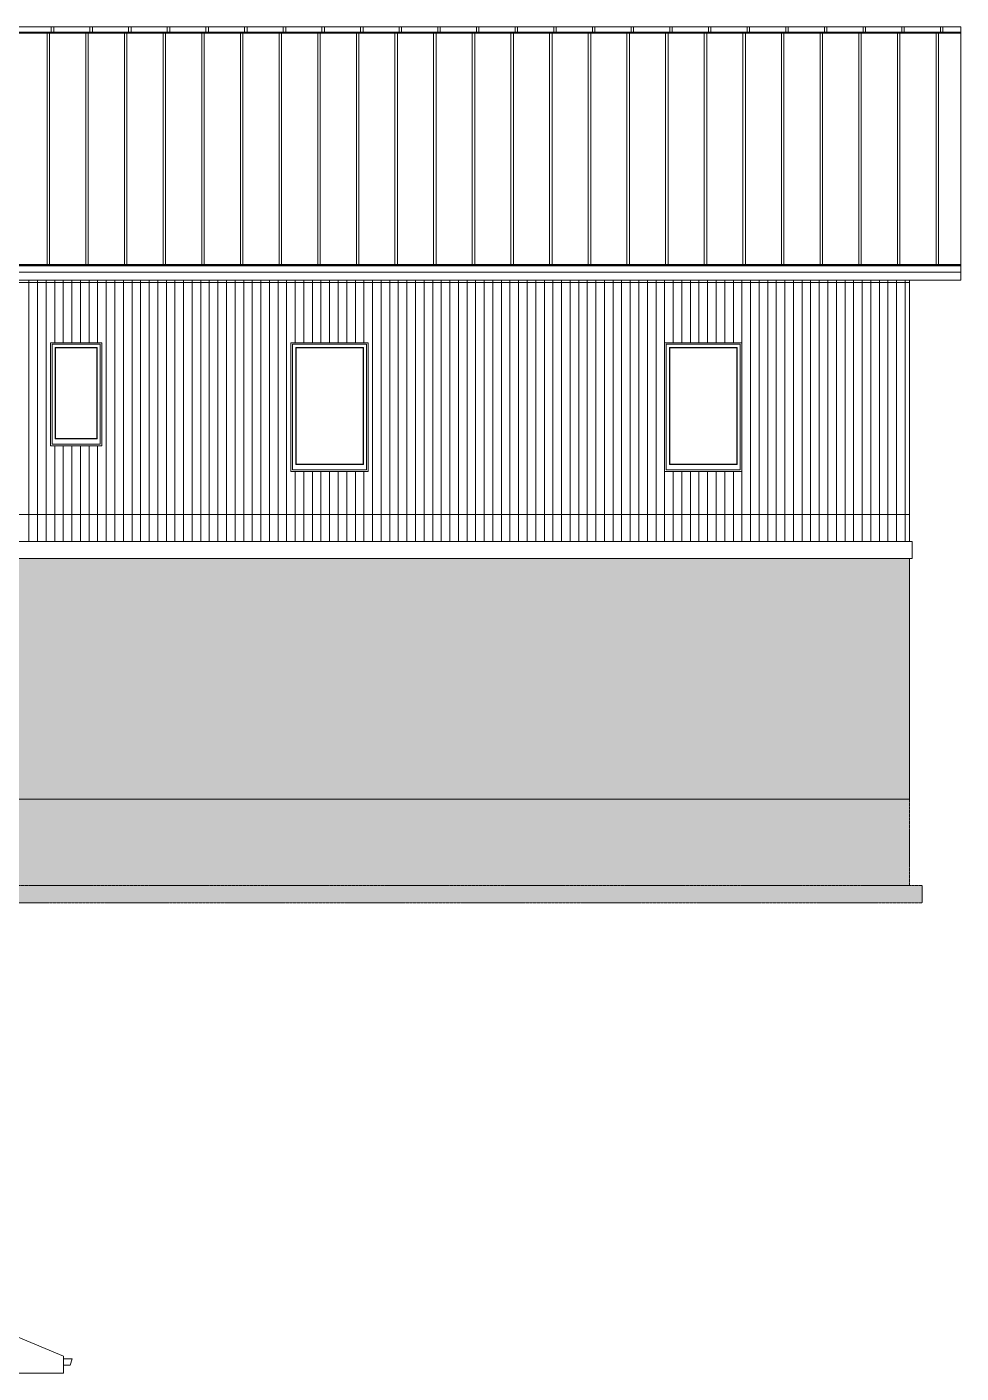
# Model space of a CAD drawing. Header units: inches. Extents: x 99 to 15695, y -7208 to 2559.
# Drawn here: x 12622 to 13057, y -4103 to -3477 of the extents above; entities that cross this region are included whole.
import ezdxf

# ---------------------------------------------------------------- set-up
doc = ezdxf.new("R2010")
doc.units = ezdxf.units.IN
doc.header["$LTSCALE"] = 96
doc.header["$MEASUREMENT"] = 0
doc.linetypes.add('Dash', pattern=[0.225, 0.15, -0.075])
doc.layers.add('Common', color=4, linetype='Continuous', lineweight=5)
doc.layers.add('Section', color=6, linetype='Continuous', lineweight=20)
doc.layers.add('Hatch', color=7, linetype='Continuous', lineweight=0, true_color=0x919191)
pattern_1 = [(95, (0, 0), (27.5776, 23.140354), [3.75, -41.25]), (40, (0, 0), (-31.49961, 21.68841), [3, -33]), (145.45144, (2.298, 1.93), (-3.92201, 44.82876), [3.18701, -35.05711]), (91.1842, (-7.07, 7.07), (43.58467, 31.88069), [5.625, -61.875]), (141.63564, (-3.44, 9.73), (-1.395, 67.48558), [4.78052, -52.58569]), (36.18416, (-7.07, 7.07), (-1.395, 67.48558), [4.5, -49.5]), (66, (-1.768, 8.84), (35.33858, 6.869124), [3.75, -41.25]), (11, (-1.768, 8.84), (-17.03543, 34.24042), [3, -33]), (116.45144, (1.177, 9.41), (18.30315, 41.109545), [3.18701, -35.05711]), (82.5, (0, 0), (-11.339659, 12.199491), [0, -32.6, 0, -33.5, 0, -33.125]), (52.5, (0, 0), (-4.643647, 23.245472), [0, -19.1, 0, -31.85, 0, -12.625]), (12.5, (-7.884, -7.884), (19.670908, 18.076038), [0, -12.5, 0, -39, 0, -51.75]), (2.5, (-11.42, -11.42), (17.0795, 24.15799), [0, -16.25, 0, -25.9, 0, -36.75])]

# ---------------------------------------------------------------- blocks, each defined once
blk = doc.blocks.new('*U280')
at = {"layer": 'Hatch', "linetype": 'Continuous', "lineweight": 0, "transparency": 33554687}
for p, q in [((-1.55, 52.43), (-1.55, -55.28)), ((-0.42, 52.43), (-0.42, -55.28)), ((0.42, 55.28), (0.42, 52.89)), ((1.55, 55.28), (1.55, 52.89))]:
    blk.add_line(p, q, dxfattribs=at)
blk = doc.blocks.new('*U281')
at = {"layer": 'Common', "color": 0, "linetype": 'ByBlock', "lineweight": -2, "transparency": 16777216}
for p in [(-1224, 0), (-1206, 0), (-1188, 0), (-1170, 0), (-1152, 0), (-1134, 0), (-1116, 0), (-1098, 0), (-1080, 0), (-1062, 0), (-1044, 0), (-1026, 0), (-1008, 0), (-990, 0), (-972, 0), (-954, 0), (-936, 0), (-918, 0), (-900, 0), (-882, 0), (-864, 0), (-846, 0), (-828, 0), (-810, 0), (-792, 0), (-774, 0), (-756, 0), (-738, 0), (-720, 0), (-702, 0), (-684, 0), (-666, 0), (-648, 0), (-630, 0), (-612, 0), (-594, 0), (-576, 0), (-558, 0), (-540, 0), (-522, 0), (-504, 0), (-486, 0), (-468, 0), (-450, 0), (-432, 0), (-414, 0), (-396, 0), (-378, 0), (-360, 0), (-342, 0), (-324, 0), (-306, 0), (-288, 0), (-270, 0), (-252, 0), (-234, 0), (-216, 0), (-198, 0), (-180, 0), (-162, 0), (-144, 0), (-126, 0), (-108, 0), (-90, 0), (-72, 0), (-54, 0), (-36, 0), (-18, 0), (0, 0)]:
    blk.add_blockref('*U280', p, dxfattribs=at)

msp = doc.modelspace()

# ---------------------------------------------------------------- hatches: boundary and pattern name
at = {"layer": 'Hatch'}
h = msp.add_hatch(dxfattribs=at)
h.set_pattern_fill('AR-CONC', color=256, scale=5, angle=45)
h.set_pattern_definition(pattern_1)
h.paths.add_polyline_path([(11844.03, -3724.32), (11833.28, -3724.32), (11833.28, -3836.32), (11844.03, -3836.32)])
h.paths.add_polyline_path([(11923.28, -3724.32), (11847.53, -3724.32), (11847.53, -3836.32), (11923.28, -3836.32)])
h.paths.add_polyline_path([(12002.53, -3724.32), (11926.78, -3724.32), (11926.78, -3836.32), (12002.53, -3836.32)])
h.paths.add_polyline_path([(12527.03, -3724.32), (12469.03, -3724.32), (12469.03, -3836.32), (12527.03, -3836.32)])
h.paths.add_polyline_path([(12588.53, -3724.32), (12530.53, -3724.32), (12530.53, -3836.32), (12588.53, -3836.32)])
h.paths.add_polyline_path([(13033.28, -3724.32), (12592.03, -3724.32), (12592.03, -3836.32), (13033.28, -3836.32)])
h.paths.add_polyline_path([(12080.53, -3836.32), (12080.53, -3724.32), (12006.03, -3724.32), (12006.03, -3836.32)])
h.paths.add_polyline_path([(12158.53, -3836.32), (12158.53, -3724.32), (12084.03, -3724.32), (12084.03, -3836.32)])
h.paths.add_polyline_path([(12236.53, -3836.32), (12236.53, -3724.32), (12162.03, -3724.32), (12162.03, -3836.32)])
h.paths.add_polyline_path([(12314.53, -3836.32), (12314.53, -3724.32), (12240.03, -3724.32), (12240.03, -3836.32)])
h.paths.add_polyline_path([(12392.53, -3836.32), (12392.53, -3724.32), (12318.03, -3724.32), (12318.03, -3836.32)])
h.paths.add_polyline_path([(12396.03, -3724.32), (12396.03, -3836.32), (12465.53, -3836.32), (12465.53, -3724.32)])
h = msp.add_hatch(dxfattribs=at)
h.set_pattern_fill('AR-CONC', color=256, scale=5, angle=45)
h.set_pattern_definition(pattern_1)
h.paths.add_polyline_path([(13039.28, -3876.5), (13033.28, -3876.5), (11833.28, -3876.5), (11827.28, -3876.5), (11827.28, -3884.5), (13039.28, -3884.5)])
h.paths.add_polyline_path([(12230.28, -3854.32), (12230.28, -3842.32), (12246.28, -3842.32), (12246.28, -3854.32)], flags=16)
h.paths.add_polyline_path([(12324.28, -3854.32), (12308.28, -3854.32), (12308.28, -3842.32), (12324.28, -3842.32)], flags=16)
h.paths.add_polyline_path([(12402.28, -3854.32), (12386.28, -3854.32), (12386.28, -3842.32), (12402.28, -3842.32)], flags=16)
h.paths.add_polyline_path([(12152.28, -3842.32), (12168.28, -3842.32), (12168.28, -3854.32), (12152.28, -3854.32)], flags=16)
h.paths.add_polyline_path([(12090.28, -3842.32), (12090.28, -3854.32), (12074.28, -3854.32), (12074.28, -3842.32)], flags=16)
h.paths.add_polyline_path([(13033.28, -3836.32), (12592.03, -3836.32), (12592.03, -3842.32), (12598.28, -3842.32), (12598.28, -3854.32), (12582.28, -3854.32), (12582.28, -3842.32), (12588.53, -3842.32), (12588.53, -3836.32), (12530.53, -3836.32), (12530.53, -3842.32), (12536.78, -3842.32), (12536.78, -3854.32), (12520.78, -3854.32), (12520.78, -3842.32), (12527.03, -3842.32), (12527.03, -3836.32), (12469.03, -3836.32), (12469.03, -3842.32), (12475.28, -3842.32), (12475.28, -3854.32), (12459.28, -3854.32), (12459.28, -3842.32), (12465.53, -3842.32), (12465.53, -3836.32), (12006.03, -3836.32), (12006.03, -3842.32), (12012.28, -3842.32), (12012.28, -3854.32), (11996.28, -3854.32), (11996.28, -3842.32), (12002.53, -3842.32), (12002.53, -3836.32), (11926.78, -3836.32), (11926.78, -3842.32), (11933.03, -3842.32), (11933.03, -3854.32), (11917.03, -3854.32), (11917.03, -3842.32), (11923.28, -3842.32), (11923.28, -3836.32), (11847.53, -3836.32), (11847.53, -3842.32), (11853.78, -3842.32), (11853.78, -3854.32), (11837.78, -3854.32), (11837.78, -3842.32), (11844.03, -3842.32), (11844.03, -3836.32), (11833.28, -3836.32), (11833.28, -3876.5), (13033.28, -3876.5)])

# ---------------------------------------------------------------- linework, layer by layer
at = {"layer": 'Common', "linetype": 'Continuous', "transparency": 33554687}
for p, q in [((13057.28, -3479.2), (11809.28, -3479.2)), ((13057.28, -3479.66), (11809.28, -3479.66)), ((11809.23, -3587.37), (13057.33, -3587.37)), ((13057.28, -3587.49), (11809.28, -3587.49)), ((12633.28, -3671.82), (12633.28, -3623.82)), ((12633.28, -3623.82), (12633.28, -3671.82)), ((12633.28, -3623.82), (12657.28, -3623.82)), ((12633.28, -3623.82), (12657.28, -3623.82)), ((12656.53, -3624.57), (12634.03, -3624.57)), ((12634.03, -3624.57), (12634.03, -3671.07)), ((12635.53, -3626.07), (12635.53, -3668.57)), ((12655.03, -3626.07), (12635.53, -3626.07)), ((12635.72, -3626.26), (12635.53, -3626.07)), ((12635.72, -3668.38), (12635.72, -3626.26)), ((12635.72, -3626.26), (12654.84, -3626.26)), ((12654.84, -3626.26), (12655.03, -3626.07)), ((12654.84, -3626.26), (12654.84, -3668.38)), ((12655.03, -3626.07), (12655.03, -3668.57)), ((12656.53, -3671.07), (12656.53, -3624.57)), ((12657.28, -3623.82), (12657.28, -3671.82)), ((12657.28, -3671.82), (12657.28, -3623.82)), ((12745.28, -3683.82), (12745.28, -3623.82)), ((12745.28, -3623.82), (12745.28, -3683.82)), ((12745.28, -3623.82), (12781.28, -3623.82)), ((12745.28, -3623.82), (12781.28, -3623.82)), ((12780.53, -3624.57), (12746.03, -3624.57)), ((12746.03, -3624.57), (12746.03, -3683.07)), ((12747.53, -3626.07), (12747.53, -3680.57)), ((12779.03, -3626.07), (12747.53, -3626.07)), ((12747.53, -3626.07), (12747.72, -3626.26)), ((12747.72, -3680.38), (12747.72, -3626.26)), ((12747.72, -3626.26), (12778.84, -3626.26)), ((12779.03, -3626.07), (12778.84, -3626.26)), ((12778.84, -3626.26), (12778.84, -3680.38)), ((12779.03, -3626.07), (12779.03, -3680.57)), ((12780.53, -3683.07), (12780.53, -3624.57)), ((12781.28, -3623.82), (12781.28, -3683.82)), ((12781.28, -3623.82), (12781.28, -3683.82)), ((12919.28, -3683.82), (12919.28, -3623.82)), ((12919.28, -3623.82), (12919.28, -3683.82)), ((12919.28, -3623.82), (12955.28, -3623.82)), ((12919.28, -3623.82), (12955.28, -3623.82)), ((12954.53, -3624.57), (12920.03, -3624.57)), ((12920.03, -3624.57), (12920.03, -3683.07)), ((12921.53, -3626.07), (12921.53, -3680.57)), ((12953.03, -3626.07), (12921.53, -3626.07)), ((12921.53, -3626.07), (12921.72, -3626.26)), ((12921.72, -3680.38), (12921.72, -3626.26)), ((12921.72, -3626.26), (12952.84, -3626.26)), ((12953.03, -3626.07), (12952.84, -3626.26)), ((12952.84, -3626.26), (12952.84, -3680.38)), ((12953.03, -3626.07), (12953.03, -3680.57)), ((12954.53, -3683.07), (12954.53, -3624.57)), ((12955.28, -3623.82), (12955.28, -3683.82)), ((12955.28, -3623.82), (12955.28, -3683.82)), ((12633.28, -3671.82), (12657.28, -3671.82)), ((12633.28, -3671.82), (12657.28, -3671.82)), ((12634.03, -3671.07), (12656.53, -3671.07)), ((12635.53, -3668.57), (12635.72, -3668.38)), ((12655.03, -3668.57), (12635.53, -3668.57)), ((12654.84, -3668.38), (12635.72, -3668.38)), ((12654.84, -3668.38), (12655.03, -3668.57)), ((12781.28, -3683.82), (12745.28, -3683.82)), ((12781.28, -3683.82), (12745.28, -3683.82)), ((12780.53, -3683.07), (12746.03, -3683.07)), ((12747.53, -3680.57), (12747.72, -3680.38)), ((12779.03, -3680.57), (12747.53, -3680.57)), ((12778.84, -3680.38), (12747.72, -3680.38)), ((12779.03, -3680.57), (12778.84, -3680.38)), ((12955.28, -3683.82), (12919.28, -3683.82)), ((12955.28, -3683.82), (12919.28, -3683.82)), ((12954.53, -3683.07), (12920.03, -3683.07)), ((12921.53, -3680.57), (12921.72, -3680.38)), ((12953.03, -3680.57), (12921.53, -3680.57)), ((12952.84, -3680.38), (12921.72, -3680.38)), ((12953.03, -3680.57), (12952.84, -3680.38))]:
    msp.add_line(p, q, dxfattribs=at)
at = {"layer": 'Common'}
for p, q in [((13057.28, -3588.03), (11809.28, -3588.03)), ((11809.28, -3591.03), (13057.28, -3591.03)), ((11833.28, -3594.74), (13033.28, -3594.74))]:
    msp.add_line(p, q, dxfattribs=at)
at = {"layer": 'Hatch', "linetype": 'Continuous', "transparency": 33554687}
for p, q in [((12623.28, -3594.74), (12623.28, -3716.32)), ((12627.28, -3594.74), (12627.28, -3716.32)), ((12631.28, -3594.74), (12631.28, -3716.32)), ((12635.28, -3594.74), (12635.28, -3623.82)), ((12639.28, -3594.74), (12639.28, -3623.82)), ((12643.28, -3594.74), (12643.28, -3623.82)), ((12647.28, -3594.74), (12647.28, -3623.82)), ((12651.28, -3594.74), (12651.28, -3623.82)), ((12655.28, -3594.74), (12655.28, -3623.82)), ((12659.28, -3594.74), (12659.28, -3716.32)), ((12663.28, -3594.74), (12663.28, -3716.32)), ((12667.28, -3594.74), (12667.28, -3716.32)), ((12671.28, -3594.74), (12671.28, -3716.32)), ((12675.28, -3594.74), (12675.28, -3716.32)), ((12679.28, -3594.74), (12679.28, -3716.32)), ((12683.28, -3594.74), (12683.28, -3716.32)), ((12687.28, -3594.74), (12687.28, -3716.32)), ((12691.28, -3594.74), (12691.28, -3716.32)), ((12695.28, -3594.74), (12695.28, -3716.32)), ((12699.28, -3594.74), (12699.28, -3716.32)), ((12703.28, -3594.74), (12703.28, -3716.32)), ((12707.28, -3594.74), (12707.28, -3716.32)), ((12711.28, -3594.74), (12711.28, -3716.32)), ((12715.28, -3594.74), (12715.28, -3716.32)), ((12719.28, -3594.74), (12719.28, -3716.32)), ((12723.28, -3594.74), (12723.28, -3716.32)), ((12727.28, -3594.74), (12727.28, -3716.32)), ((12731.28, -3594.74), (12731.28, -3716.32)), ((12735.28, -3594.74), (12735.28, -3716.32)), ((12739.28, -3594.74), (12739.28, -3716.32)), ((12743.28, -3594.74), (12743.28, -3716.32)), ((12747.28, -3594.74), (12747.28, -3623.82)), ((12751.28, -3594.74), (12751.28, -3623.82)), ((12755.28, -3594.74), (12755.28, -3623.82)), ((12759.28, -3594.74), (12759.28, -3623.82)), ((12763.28, -3594.74), (12763.28, -3623.82)), ((12767.28, -3594.74), (12767.28, -3623.82)), ((12771.28, -3594.74), (12771.28, -3623.82)), ((12775.28, -3594.74), (12775.28, -3623.82)), ((12779.28, -3594.74), (12779.28, -3623.82)), ((12783.28, -3594.74), (12783.28, -3716.32)), ((12787.28, -3594.74), (12787.28, -3716.32)), ((12791.28, -3594.74), (12791.28, -3716.32)), ((12795.28, -3594.74), (12795.28, -3716.32)), ((12799.28, -3594.74), (12799.28, -3716.32)), ((12803.28, -3594.74), (12803.28, -3716.32)), ((12807.28, -3594.74), (12807.28, -3716.32)), ((12811.28, -3594.74), (12811.28, -3716.32)), ((12815.28, -3594.74), (12815.28, -3716.32)), ((12819.28, -3594.74), (12819.28, -3716.32)), ((12823.28, -3594.74), (12823.28, -3716.32)), ((12827.28, -3594.74), (12827.28, -3716.32)), ((12831.28, -3594.74), (12831.28, -3716.32)), ((12835.28, -3594.74), (12835.28, -3716.32)), ((12839.28, -3594.74), (12839.28, -3716.32)), ((12843.28, -3594.74), (12843.28, -3716.32)), ((12847.28, -3594.74), (12847.28, -3716.32)), ((12851.28, -3594.74), (12851.28, -3716.32)), ((12855.28, -3594.74), (12855.28, -3716.32)), ((12859.28, -3594.74), (12859.28, -3716.32)), ((12863.28, -3594.74), (12863.28, -3716.32)), ((12867.28, -3594.74), (12867.28, -3716.32)), ((12871.28, -3594.74), (12871.28, -3716.32)), ((12875.28, -3594.74), (12875.28, -3716.32)), ((12879.28, -3594.74), (12879.28, -3716.32)), ((12883.28, -3594.74), (12883.28, -3716.32)), ((12887.28, -3594.74), (12887.28, -3716.32)), ((12891.28, -3594.74), (12891.28, -3716.32)), ((12895.28, -3594.74), (12895.28, -3716.32)), ((12899.28, -3594.74), (12899.28, -3716.32)), ((12903.28, -3594.74), (12903.28, -3716.32)), ((12907.28, -3594.74), (12907.28, -3716.32)), ((12911.28, -3594.74), (12911.28, -3716.32)), ((12915.28, -3594.74), (12915.28, -3716.32)), ((12919.28, -3594.74), (12919.28, -3716.32)), ((12923.28, -3594.74), (12923.28, -3623.82)), ((12927.28, -3594.74), (12927.28, -3623.82)), ((12931.28, -3594.74), (12931.28, -3623.82)), ((12935.28, -3594.74), (12935.28, -3623.82)), ((12939.28, -3594.74), (12939.28, -3623.82)), ((12943.28, -3594.74), (12943.28, -3623.82)), ((12947.28, -3594.74), (12947.28, -3623.82)), ((12951.28, -3594.74), (12951.28, -3623.82)), ((12955.28, -3594.74), (12955.28, -3716.32)), ((12959.28, -3594.74), (12959.28, -3716.32)), ((12963.28, -3594.74), (12963.28, -3716.32)), ((12967.28, -3594.74), (12967.28, -3716.32)), ((12971.28, -3594.74), (12971.28, -3716.32)), ((12975.28, -3594.74), (12975.28, -3716.32)), ((12979.28, -3594.74), (12979.28, -3716.32)), ((12983.28, -3594.74), (12983.28, -3716.32)), ((12987.28, -3594.74), (12987.28, -3716.32)), ((12991.28, -3594.74), (12991.28, -3716.32)), ((12995.28, -3594.74), (12995.28, -3716.32)), ((12999.28, -3594.74), (12999.28, -3716.32)), ((13003.28, -3594.74), (13003.28, -3716.32)), ((13007.28, -3594.74), (13007.28, -3716.32)), ((13011.28, -3594.74), (13011.28, -3716.32)), ((13015.28, -3594.74), (13015.28, -3716.32)), ((13019.28, -3594.74), (13019.28, -3716.32)), ((13023.28, -3594.74), (13023.28, -3716.32)), ((13027.28, -3594.74), (13027.28, -3716.32)), ((13031.28, -3594.74), (13031.28, -3716.32)), ((12635.28, -3671.82), (12635.28, -3716.32)), ((12639.28, -3671.82), (12639.28, -3716.32)), ((12643.28, -3671.82), (12643.28, -3716.32)), ((12647.28, -3671.82), (12647.28, -3716.32)), ((12651.28, -3671.82), (12651.28, -3716.32)), ((12655.28, -3671.82), (12655.28, -3716.32)), ((12747.28, -3683.82), (12747.28, -3716.32)), ((12751.28, -3683.82), (12751.28, -3716.32)), ((12755.28, -3683.82), (12755.28, -3716.32)), ((12759.28, -3683.82), (12759.28, -3716.32)), ((12763.28, -3683.82), (12763.28, -3716.32)), ((12767.28, -3683.82), (12767.28, -3716.32)), ((12771.28, -3683.82), (12771.28, -3716.32)), ((12775.28, -3683.82), (12775.28, -3716.32)), ((12779.28, -3683.82), (12779.28, -3716.32)), ((12923.28, -3683.82), (12923.28, -3716.32)), ((12927.28, -3683.82), (12927.28, -3716.32)), ((12931.28, -3683.82), (12931.28, -3716.32)), ((12935.28, -3683.82), (12935.28, -3716.32)), ((12939.28, -3683.82), (12939.28, -3716.32)), ((12943.28, -3683.82), (12943.28, -3716.32)), ((12947.28, -3683.82), (12947.28, -3716.32)), ((12951.28, -3683.82), (12951.28, -3716.32))]:
    msp.add_line(p, q, dxfattribs=at)
at = {"layer": 'Section'}
for p, q in [((11809.28, -3476.81), (13057.28, -3476.81)), ((13057.28, -3476.81), (13057.28, -3594.74)), ((13033.28, -3716.32), (13033.28, -3594.74)), ((13033.28, -3594.74), (13057.28, -3594.74)), ((12602.28, -3716.32), (13033.28, -3716.32)), ((11833.28, -3724.32), (13033.28, -3724.32)), ((13033.28, -3836.32), (13033.28, -3724.32)), ((12639.42, -4095.55), (12375.42, -3985.55)), ((12639.42, -4095.55), (12639.42, -4103.47)), ((12639.42, -4096.77), (12643.42, -4096.77)), ((12643.42, -4096.77), (12642.42, -4099.77)), ((12639.42, -4103.47), (12615.42, -4103.47)), ((12642.42, -4099.77), (12639.42, -4099.77))]:
    msp.add_line(p, q, dxfattribs=at)
at = {"layer": 'Section', "linetype": 'Dash', "ltscale": 0.015}
for p, q in [((11833.28, -3595.82), (13033.28, -3595.82)), ((11833.28, -3703.82), (13033.28, -3703.82)), ((11833.28, -3836.32), (13033.28, -3836.32))]:
    msp.add_line(p, q, dxfattribs=at)
at = {"layer": 'Section', "linetype": 'Dash', "ltscale": 0.01}
msp.add_line((11833.28, -3876.5), (13033.28, -3876.5), dxfattribs=at)
at = {"layer": 'Section'}
msp.add_lwpolyline([(13033.28, -3724.32), (13034.53, -3724.32), (13034.53, -3716.32), (13033.28, -3716.32)], dxfattribs=at)
at = {"layer": 'Section', "linetype": 'Dash', "ltscale": 0.01}
msp.add_lwpolyline([(13033.28, -3836.32), (13033.28, -3876.5), (13039.28, -3876.5), (13039.28, -3884.5), (11827.28, -3884.5), (11827.28, -3876.5), (11833.28, -3876.5), (11833.28, -3836.32)], dxfattribs=at)

# ---------------------------------------------------------------- block references
at = {"layer": 'Common'}
msp.add_blockref('*U281', (13047.29, -3532.09), dxfattribs=at)

doc.saveas('drawing.dxf')
